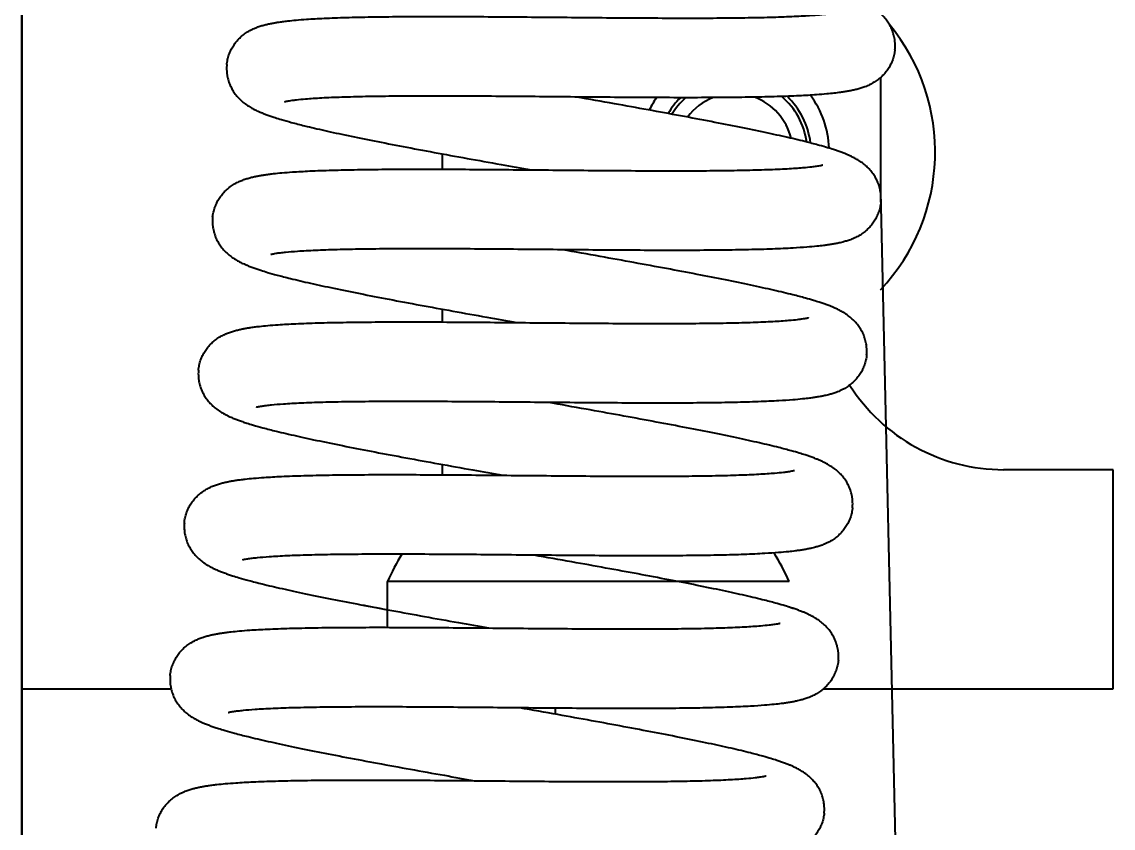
# Model space of a CAD drawing. Header units: millimetres. Extents: x 30271 to 35001, y 5679 to 9007.
# Drawn here: x 34851 to 35000.5, y 8151.9 to 8262.3 of the extents above; entities that cross this region are included whole.
import ezdxf

# ---------------------------------------------------------------- set-up
doc = ezdxf.new("R2010")
doc.units = ezdxf.units.MM
doc.linetypes.add('K5LT_BASIC', pattern=[0])

msp = doc.modelspace()

# ---------------------------------------------------------------- linework, layer by layer
at = {"color": 5, "linetype": 'K5LT_BASIC', "lineweight": 40, "ltscale": 0.5}
for p, q in [((34851.013, 8528.837), (34851.013, 7885.278)), ((34851.013, 7885.278), (34851.013, 8528.837)), ((34968.616, 8254.668), (34968.616, 8239.103)), ((34908.616, 8242.138), (34908.616, 8244.242)), ((34968.616, 8239.103), (34984.128, 7562.644)), ((34908.616, 8221.219), (34908.616, 8222.977)), ((34908.616, 8200.298), (34908.616, 8201.715)), ((35000.501, 8200.996), (34985.501, 8200.996)), ((35000.501, 8170.996), (35000.501, 8200.996)), ((34901.116, 8179.411), (34901.116, 8185.694)), ((34956.116, 8185.694), (34901.116, 8185.694)), ((34851.013, 8170.996), (34871.46, 8170.996)), ((34960.825, 8170.996), (35000.501, 8170.996)), ((34924.128, 8167.508), (34924.128, 8168.34))]:
    msp.add_line(p, q, dxfattribs=at)
for centre, radius, start, end in [((34948.616, 8244.488), 27.5, 316.65824, 39.49101), ((34948.616, 8244.488), 13, 145.00564, 153.76185), ((34948.616, 8244.488), 10.5, 134.83282, 149.84386), ((34948.616, 8244.488), 10, 131.87815, 148.81463), ((34948.616, 8244.488), 8, 111.29792, 143.30846), ((34948.616, 8244.488), 8, 13.6717, 69.94012), ((34948.616, 8244.488), 10, 7.90823, 49.53098), ((34948.616, 8244.488), 10.5, 6.7979, 46.6284), ((34948.616, 8244.488), 13, 2.32151, 36.78971), ((34985.501, 8225.996), 25, 212.45996, 269.99989), ((34928.616, 8173.704), 30, 148.41058, 156.44354), ((34928.616, 8173.704), 30, 23.55646, 31.99162)]:
    msp.add_arc(centre, radius, start, end, dxfattribs=at)
for points, knots in [([(34970.613, 8258.522), (34970.634, 8258.753), (34970.648, 8259.216), (34970.586, 8259.908), (34970.442, 8260.586), (34970.217, 8261.242), (34969.917, 8261.866), (34969.545, 8262.453), (34969.107, 8262.996), (34968.606, 8263.494), (34968.04, 8263.95), (34967.485, 8264.313), (34966.963, 8264.605), (34966.501, 8264.833), (34966.077, 8265.023), (34965.639, 8265.204), (34965.174, 8265.382), (34964.659, 8265.565), (34964.051, 8265.768), (34963.262, 8266.014), (34962.091, 8266.351), (34960.339, 8266.813), (34958.1, 8267.349), (34956.318, 8267.745), (34955.49, 8267.923)], [0, 0, 0, 0, 0.5832053, 1.1685774, 1.7612682, 2.3678967, 2.9971603, 3.6603741, 4.3776129, 5.1810726, 6.1176985, 7.26231, 8.2154401, 9.1419649, 10.0071688, 10.7451003, 11.7236851, 12.685039, 13.6108855, 14.9639053, 16.6722873, 19.0911203, 22.376197, 25, 25, 25, 25]), ([(34879.091, 8256.464), (34879.113, 8256.694), (34879.184, 8257.153), (34879.372, 8257.822), (34879.639, 8258.462), (34879.981, 8259.065), (34880.391, 8259.624), (34880.864, 8260.132), (34881.394, 8260.585), (34881.978, 8260.982), (34882.547, 8261.287), (34883.106, 8261.531), (34883.636, 8261.721), (34884.167, 8261.878), (34884.682, 8262.006), (34885.183, 8262.112), (34885.66, 8262.199), (34886.172, 8262.282), (34886.748, 8262.363), (34887.551, 8262.46), (34888.615, 8262.566), (34890.226, 8262.692), (34892.455, 8262.817), (34895.412, 8262.924), (34898.876, 8263), (34902.729, 8263.043), (34906.915, 8263.057), (34911.374, 8263.048), (34916.037, 8263.02), (34920.834, 8262.981), (34925.69, 8262.937), (34930.53, 8262.893), (34935.277, 8262.857), (34939.858, 8262.835), (34944.199, 8262.833), (34948.23, 8262.857), (34951.885, 8262.91), (34955.103, 8262.995), (34957.825, 8263.114), (34959.817, 8263.25), (34961.072, 8263.375), (34961.753, 8263.464), (34962.155, 8263.527), (34962.424, 8263.577), (34962.606, 8263.618), (34962.657, 8263.631), (34962.662, 8263.633)], [0, 0, 0, 0, 0.3123927, 0.6261803, 0.9437632, 1.2683347, 1.6047015, 1.9603052, 2.344795, 2.7747437, 3.2765352, 3.7144799, 4.2369204, 4.7593609, 5.2766206, 5.7804647, 6.2557903, 6.6731545, 7.2410291, 7.8428075, 8.7792866, 9.8507897, 11.459377, 13.2564057, 15.0893136, 16.9448536, 18.8148739, 20.6940125, 22.5785043, 24.4655098, 26.3527014, 28.2379801, 30.1192494, 31.9941961, 33.8600336, 35.7131444, 37.548526, 39.358845, 41.1326713, 42.8507408, 44.0565131, 44.858353, 45.3932334, 45.9280025, 46.4627716, 47, 47, 47, 47]), ([(34970.613, 8258.522), (34970.591, 8258.292), (34970.52, 8257.833), (34970.332, 8257.164), (34970.065, 8256.524), (34969.723, 8255.921), (34969.313, 8255.363), (34968.84, 8254.855), (34968.31, 8254.401), (34967.726, 8254.004), (34967.105, 8253.671), (34966.497, 8253.415), (34965.92, 8253.218), (34965.376, 8253.066), (34964.84, 8252.94), (34964.299, 8252.832), (34963.744, 8252.737), (34963.072, 8252.638), (34962.263, 8252.538), (34961.177, 8252.428), (34959.645, 8252.306), (34957.441, 8252.179), (34954.514, 8252.069), (34951.078, 8251.991), (34947.251, 8251.946), (34943.086, 8251.93), (34938.644, 8251.937), (34933.992, 8251.964), (34929.202, 8252.002), (34924.348, 8252.047), (34919.504, 8252.09), (34914.748, 8252.127), (34910.154, 8252.15), (34905.794, 8252.154), (34901.74, 8252.132), (34898.056, 8252.081), (34894.807, 8251.998), (34892.049, 8251.882), (34890.022, 8251.747), (34888.738, 8251.623), (34888.035, 8251.535), (34887.615, 8251.471), (34887.33, 8251.419), (34887.129, 8251.377), (34887.044, 8251.354), (34887.04, 8251.353), (34887.044, 8251.354)], [0, 0, 0, 0, 0.3113678, 0.6241512, 0.9406576, 1.2641479, 1.5994224, 1.9539231, 2.3371414, 2.7656216, 3.2655301, 3.8288062, 4.3664147, 4.9019073, 5.4362638, 5.9699919, 6.5033598, 7.0367276, 7.8360125, 8.6355117, 9.7014883, 11.3005033, 13.0884633, 14.9133917, 16.7615785, 18.624647, 20.4971096, 22.3751302, 24.2558305, 26.1368656, 28.0161356, 29.8915574, 31.760848, 33.6212723, 35.4692966, 37.3000534, 39.1064346, 40.877406, 42.5944682, 43.7989899, 44.5981809, 45.1312564, 45.664234, 46.1972115, 46.7299956, 47, 47, 47, 47]), ([(34879.091, 8256.464), (34879.07, 8256.234), (34879.056, 8255.77), (34879.118, 8255.078), (34879.263, 8254.399), (34879.487, 8253.744), (34879.787, 8253.12), (34880.159, 8252.533), (34880.597, 8251.99), (34881.098, 8251.492), (34881.665, 8251.037), (34882.222, 8250.672), (34882.745, 8250.38), (34883.175, 8250.167), (34883.61, 8249.971), (34884.063, 8249.783), (34884.584, 8249.585), (34885.126, 8249.393), (34885.788, 8249.175), (34886.691, 8248.898), (34888.006, 8248.528), (34889.914, 8248.038), (34892.467, 8247.439), (34895.655, 8246.749), (34899.254, 8246.017), (34903.213, 8245.248), (34907.475, 8244.449), (34911.974, 8243.627), (34916.435, 8242.826), (34919.397, 8242.299), (34920.777, 8242.054)], [0, 0, 0, 0, 0.3843192, 0.7701653, 1.1611683, 1.5607081, 1.9745031, 2.4112973, 2.8846356, 3.4138092, 4.0307065, 4.784822, 5.4210365, 6.0257813, 6.4701156, 7.1291957, 7.7877333, 8.446271, 9.1048086, 10.0927439, 11.4105037, 13.0591248, 15.2399701, 17.4765202, 19.7476681, 22.040887, 24.3481816, 26.6641087, 28.9847051, 31, 31, 31, 31]), ([(34968.674, 8237.612), (34968.695, 8237.842), (34968.709, 8238.306), (34968.647, 8238.998), (34968.503, 8239.676), (34968.278, 8240.331), (34967.978, 8240.956), (34967.606, 8241.543), (34967.168, 8242.086), (34966.667, 8242.583), (34966.101, 8243.039), (34965.546, 8243.403), (34965.024, 8243.694), (34964.562, 8243.923), (34964.138, 8244.112), (34963.7, 8244.293), (34963.235, 8244.471), (34962.72, 8244.655), (34962.112, 8244.858), (34961.323, 8245.104), (34960.152, 8245.441), (34958.4, 8245.903), (34955.958, 8246.487), (34952.869, 8247.167), (34949.359, 8247.89), (34945.476, 8248.651), (34941.278, 8249.444), (34936.827, 8250.261), (34932.046, 8251.122), (34928.728, 8251.713), (34926.988, 8252.023)], [0, 0, 0, 0, 0.3841964, 0.7698201, 1.1602652, 1.5598921, 1.9744301, 2.4113334, 2.8838266, 3.4131193, 4.0301375, 4.7841697, 5.4120603, 6.0224243, 6.592392, 7.0785168, 7.7231762, 8.3564843, 8.9664014, 9.8577261, 10.9831517, 12.5765989, 14.7406988, 16.9669168, 19.2314848, 21.5204961, 23.8251337, 26.1394804, 28.4593009, 31, 31, 31, 31]), ([(34877.152, 8235.554), (34877.174, 8235.784), (34877.245, 8236.243), (34877.433, 8236.912), (34877.7, 8237.552), (34878.042, 8238.155), (34878.452, 8238.713), (34878.925, 8239.221), (34879.455, 8239.675), (34880.039, 8240.072), (34880.608, 8240.377), (34881.167, 8240.621), (34881.697, 8240.811), (34882.228, 8240.968), (34882.743, 8241.096), (34883.244, 8241.202), (34883.721, 8241.289), (34884.233, 8241.372), (34884.809, 8241.453), (34885.612, 8241.55), (34886.676, 8241.656), (34888.287, 8241.781), (34890.516, 8241.906), (34893.473, 8242.014), (34896.937, 8242.09), (34900.79, 8242.132), (34904.976, 8242.147), (34909.435, 8242.137), (34914.098, 8242.11), (34918.895, 8242.071), (34923.751, 8242.026), (34928.591, 8241.983), (34933.338, 8241.947), (34937.919, 8241.925), (34942.26, 8241.923), (34946.291, 8241.946), (34949.946, 8241.999), (34953.164, 8242.085), (34955.886, 8242.204), (34957.878, 8242.34), (34959.133, 8242.465), (34959.814, 8242.553), (34960.216, 8242.617), (34960.485, 8242.667), (34960.667, 8242.707), (34960.718, 8242.721), (34960.723, 8242.723)], [0, 0, 0, 0, 0.3123927, 0.6261803, 0.9437632, 1.2683347, 1.6047015, 1.9603052, 2.344795, 2.7747437, 3.2765352, 3.7144799, 4.2369204, 4.7593609, 5.2766206, 5.7804647, 6.2557903, 6.6731545, 7.2410291, 7.8428075, 8.7792866, 9.8507897, 11.459377, 13.2564057, 15.0893136, 16.9448536, 18.8148739, 20.6940125, 22.5785043, 24.4655098, 26.3527014, 28.2379801, 30.1192494, 31.9941961, 33.8600336, 35.7131444, 37.548526, 39.358845, 41.1326713, 42.8507408, 44.0565131, 44.858353, 45.3932334, 45.9280025, 46.4627716, 47, 47, 47, 47]), ([(34968.674, 8237.612), (34968.652, 8237.382), (34968.581, 8236.923), (34968.393, 8236.254), (34968.126, 8235.614), (34967.784, 8235.011), (34967.374, 8234.453), (34966.901, 8233.945), (34966.371, 8233.491), (34965.787, 8233.094), (34965.146, 8232.75), (34964.532, 8232.494), (34963.964, 8232.304), (34963.502, 8232.174), (34963.038, 8232.061), (34962.559, 8231.959), (34962.009, 8231.86), (34961.441, 8231.772), (34960.751, 8231.679), (34959.812, 8231.572), (34958.451, 8231.451), (34956.486, 8231.319), (34953.866, 8231.2), (34950.606, 8231.108), (34946.934, 8231.05), (34942.901, 8231.023), (34938.565, 8231.021), (34933.992, 8231.041), (34929.25, 8231.075), (34924.413, 8231.118), (34919.556, 8231.163), (34914.754, 8231.203), (34910.084, 8231.232), (34905.619, 8231.245), (34901.431, 8231.234), (34897.587, 8231.196), (34894.151, 8231.126), (34891.183, 8231.023), (34888.848, 8230.894), (34887.328, 8230.768), (34886.388, 8230.663), (34885.852, 8230.589), (34885.486, 8230.527), (34885.253, 8230.481), (34885.137, 8230.452), (34885.109, 8230.445), (34885.105, 8230.443)], [0, 0, 0, 0, 0.3126774, 0.6265971, 0.9447123, 1.269773, 1.6064316, 1.961802, 2.3469042, 2.7774334, 3.2793335, 3.8928726, 4.4104889, 4.9025019, 5.2640069, 5.8002264, 6.3360045, 6.8717827, 7.4075608, 8.2113329, 9.2834461, 10.6247441, 12.3990532, 14.2186829, 16.0664611, 17.9321959, 19.8093825, 21.6935925, 23.5816013, 25.4708738, 27.3592295, 29.2445953, 31.124789, 32.9972864, 34.8589209, 36.7054391, 38.5307735, 40.32574, 42.0754358, 43.5256194, 44.3280859, 45.1303191, 45.6648641, 46.198954, 46.7314699, 47, 47, 47, 47]), ([(34877.152, 8235.554), (34877.131, 8235.324), (34877.117, 8234.86), (34877.179, 8234.167), (34877.324, 8233.489), (34877.548, 8232.834), (34877.848, 8232.209), (34878.22, 8231.623), (34878.658, 8231.08), (34879.159, 8230.582), (34879.726, 8230.126), (34880.283, 8229.761), (34880.806, 8229.47), (34881.236, 8229.257), (34881.671, 8229.061), (34882.124, 8228.873), (34882.645, 8228.674), (34883.187, 8228.483), (34883.849, 8228.265), (34884.752, 8227.988), (34886.067, 8227.618), (34887.975, 8227.127), (34890.528, 8226.529), (34893.716, 8225.839), (34897.315, 8225.106), (34901.274, 8224.338), (34905.536, 8223.539), (34910.035, 8222.717), (34914.496, 8221.916), (34917.458, 8221.389), (34918.838, 8221.143)], [0, 0, 0, 0, 0.3843192, 0.7701653, 1.1611683, 1.5607081, 1.9745031, 2.4112973, 2.8846356, 3.4138092, 4.0307065, 4.784822, 5.4210365, 6.0257813, 6.4701156, 7.1291957, 7.7877333, 8.446271, 9.1048086, 10.0927439, 11.4105037, 13.0591248, 15.2399701, 17.4765202, 19.7476681, 22.040887, 24.3481816, 26.6641087, 28.9847051, 31, 31, 31, 31]), ([(34966.735, 8216.702), (34966.756, 8216.932), (34966.77, 8217.396), (34966.708, 8218.087), (34966.564, 8218.765), (34966.339, 8219.421), (34966.039, 8220.046), (34965.667, 8220.632), (34965.229, 8221.175), (34964.728, 8221.673), (34964.162, 8222.129), (34963.607, 8222.492), (34963.085, 8222.784), (34962.623, 8223.012), (34962.199, 8223.202), (34961.761, 8223.383), (34961.296, 8223.561), (34960.781, 8223.744), (34960.173, 8223.947), (34959.384, 8224.193), (34958.213, 8224.531), (34956.461, 8224.992), (34954.019, 8225.577), (34950.93, 8226.257), (34947.42, 8226.98), (34943.537, 8227.741), (34939.339, 8228.534), (34934.888, 8229.351), (34930.107, 8230.212), (34926.789, 8230.803), (34925.049, 8231.112)], [0, 0, 0, 0, 0.3841964, 0.7698201, 1.1602652, 1.5598921, 1.9744301, 2.4113334, 2.8838266, 3.4131193, 4.0301375, 4.7841697, 5.4120603, 6.0224243, 6.592392, 7.0785168, 7.7231762, 8.3564843, 8.9664014, 9.8577261, 10.9831517, 12.5765989, 14.7406988, 16.9669168, 19.2314848, 21.5204961, 23.8251337, 26.1394804, 28.4593009, 31, 31, 31, 31]), ([(34875.213, 8214.643), (34875.235, 8214.874), (34875.306, 8215.333), (34875.494, 8216.002), (34875.761, 8216.642), (34876.103, 8217.244), (34876.513, 8217.803), (34876.986, 8218.311), (34877.516, 8218.765), (34878.1, 8219.162), (34878.669, 8219.467), (34879.228, 8219.711), (34879.758, 8219.9), (34880.289, 8220.057), (34880.804, 8220.185), (34881.305, 8220.291), (34881.782, 8220.379), (34882.294, 8220.461), (34882.87, 8220.543), (34883.673, 8220.64), (34884.737, 8220.746), (34886.348, 8220.871), (34888.577, 8220.996), (34891.534, 8221.104), (34894.998, 8221.179), (34898.851, 8221.222), (34903.037, 8221.236), (34907.496, 8221.227), (34912.159, 8221.2), (34916.956, 8221.161), (34921.812, 8221.116), (34926.652, 8221.073), (34931.399, 8221.037), (34935.98, 8221.015), (34940.321, 8221.013), (34944.352, 8221.036), (34948.007, 8221.089), (34951.225, 8221.175), (34953.947, 8221.293), (34955.939, 8221.429), (34957.194, 8221.554), (34957.875, 8221.643), (34958.277, 8221.706), (34958.546, 8221.756), (34958.728, 8221.797), (34958.779, 8221.811), (34958.784, 8221.813)], [0, 0, 0, 0, 0.3123927, 0.6261803, 0.9437632, 1.2683347, 1.6047015, 1.9603052, 2.344795, 2.7747437, 3.2765352, 3.7144799, 4.2369204, 4.7593609, 5.2766206, 5.7804647, 6.2557903, 6.6731545, 7.2410291, 7.8428075, 8.7792866, 9.8507897, 11.459377, 13.2564057, 15.0893136, 16.9448536, 18.8148739, 20.6940125, 22.5785043, 24.4655098, 26.3527014, 28.2379801, 30.1192494, 31.9941961, 33.8600336, 35.7131444, 37.548526, 39.358845, 41.1326713, 42.8507408, 44.0565131, 44.858353, 45.3932334, 45.9280025, 46.4627716, 47, 47, 47, 47]), ([(34966.735, 8216.702), (34966.713, 8216.472), (34966.642, 8216.013), (34966.454, 8215.344), (34966.187, 8214.704), (34965.845, 8214.101), (34965.435, 8213.542), (34964.962, 8213.034), (34964.432, 8212.581), (34963.848, 8212.184), (34963.207, 8211.84), (34962.593, 8211.584), (34962.025, 8211.393), (34961.563, 8211.264), (34961.099, 8211.15), (34960.62, 8211.049), (34960.07, 8210.95), (34959.502, 8210.861), (34958.812, 8210.768), (34957.873, 8210.662), (34956.512, 8210.54), (34954.547, 8210.409), (34951.927, 8210.29), (34948.667, 8210.198), (34944.995, 8210.14), (34940.962, 8210.112), (34936.626, 8210.111), (34932.053, 8210.13), (34927.311, 8210.165), (34922.474, 8210.207), (34917.617, 8210.252), (34912.815, 8210.293), (34908.145, 8210.322), (34903.68, 8210.334), (34899.492, 8210.324), (34895.648, 8210.286), (34892.212, 8210.216), (34889.244, 8210.113), (34886.909, 8209.984), (34885.389, 8209.858), (34884.449, 8209.753), (34883.913, 8209.679), (34883.547, 8209.617), (34883.314, 8209.57), (34883.198, 8209.542), (34883.17, 8209.534), (34883.166, 8209.533)], [0, 0, 0, 0, 0.3126774, 0.6265971, 0.9447123, 1.269773, 1.6064316, 1.961802, 2.3469042, 2.7774334, 3.2793335, 3.8928726, 4.4104889, 4.9025019, 5.2640069, 5.8002264, 6.3360045, 6.8717827, 7.4075608, 8.2113329, 9.2834461, 10.6247441, 12.3990532, 14.2186829, 16.0664611, 17.9321959, 19.8093825, 21.6935925, 23.5816013, 25.4708738, 27.3592295, 29.2445953, 31.124789, 32.9972864, 34.8589209, 36.7054391, 38.5307735, 40.32574, 42.0754358, 43.5256194, 44.3280859, 45.1303191, 45.6648641, 46.198954, 46.7314699, 47, 47, 47, 47]), ([(34875.213, 8214.643), (34875.192, 8214.413), (34875.178, 8213.949), (34875.24, 8213.257), (34875.385, 8212.579), (34875.609, 8211.923), (34875.909, 8211.299), (34876.281, 8210.713), (34876.719, 8210.17), (34877.22, 8209.672), (34877.787, 8209.216), (34878.344, 8208.851), (34878.867, 8208.559), (34879.297, 8208.347), (34879.732, 8208.15), (34880.185, 8207.963), (34880.706, 8207.764), (34881.248, 8207.573), (34881.91, 8207.354), (34882.813, 8207.077), (34884.128, 8206.707), (34886.036, 8206.217), (34888.589, 8205.618), (34891.777, 8204.928), (34895.376, 8204.196), (34899.335, 8203.427), (34903.597, 8202.629), (34908.096, 8201.807), (34912.557, 8201.006), (34915.519, 8200.478), (34916.899, 8200.233)], [0, 0, 0, 0, 0.3843192, 0.7701653, 1.1611683, 1.5607081, 1.9745031, 2.4112973, 2.8846356, 3.4138092, 4.0307065, 4.784822, 5.4210365, 6.0257813, 6.4701156, 7.1291957, 7.7877333, 8.446271, 9.1048086, 10.0927439, 11.4105037, 13.0591248, 15.2399701, 17.4765202, 19.7476681, 22.040887, 24.3481816, 26.6641087, 28.9847051, 31, 31, 31, 31]), ([(34964.796, 8195.792), (34964.817, 8196.022), (34964.831, 8196.485), (34964.769, 8197.177), (34964.625, 8197.855), (34964.4, 8198.511), (34964.1, 8199.136), (34963.728, 8199.722), (34963.29, 8200.265), (34962.789, 8200.763), (34962.223, 8201.219), (34961.668, 8201.582), (34961.146, 8201.874), (34960.684, 8202.102), (34960.26, 8202.292), (34959.822, 8202.473), (34959.357, 8202.651), (34958.842, 8202.834), (34958.234, 8203.037), (34957.445, 8203.283), (34956.274, 8203.62), (34954.522, 8204.082), (34952.08, 8204.667), (34948.991, 8205.347), (34945.481, 8206.07), (34941.598, 8206.831), (34937.4, 8207.623), (34932.949, 8208.44), (34928.168, 8209.302), (34924.85, 8209.893), (34923.11, 8210.202)], [0, 0, 0, 0, 0.3841964, 0.7698201, 1.1602652, 1.5598921, 1.9744301, 2.4113334, 2.8838266, 3.4131193, 4.0301375, 4.7841697, 5.4120603, 6.0224243, 6.592392, 7.0785168, 7.7231762, 8.3564843, 8.9664014, 9.8577261, 10.9831517, 12.5765989, 14.7406988, 16.9669168, 19.2314848, 21.5204961, 23.8251337, 26.1394804, 28.4593009, 31, 31, 31, 31]), ([(34873.275, 8193.733), (34873.296, 8193.963), (34873.367, 8194.422), (34873.555, 8195.091), (34873.822, 8195.731), (34874.164, 8196.334), (34874.574, 8196.893), (34875.047, 8197.401), (34875.577, 8197.854), (34876.161, 8198.251), (34876.73, 8198.556), (34877.289, 8198.801), (34877.819, 8198.99), (34878.35, 8199.147), (34878.865, 8199.275), (34879.366, 8199.381), (34879.843, 8199.468), (34880.355, 8199.551), (34880.931, 8199.632), (34881.734, 8199.73), (34882.798, 8199.835), (34884.409, 8199.961), (34886.638, 8200.086), (34889.595, 8200.194), (34893.059, 8200.269), (34896.912, 8200.312), (34901.098, 8200.326), (34905.557, 8200.317), (34910.22, 8200.29), (34915.017, 8200.25), (34919.873, 8200.206), (34924.713, 8200.162), (34929.46, 8200.126), (34934.041, 8200.104), (34938.382, 8200.103), (34942.413, 8200.126), (34946.068, 8200.179), (34949.286, 8200.264), (34952.008, 8200.383), (34954, 8200.519), (34955.255, 8200.644), (34955.936, 8200.733), (34956.338, 8200.796), (34956.607, 8200.846), (34956.789, 8200.887), (34956.84, 8200.9), (34956.845, 8200.902)], [0, 0, 0, 0, 0.3123927, 0.6261803, 0.9437632, 1.2683347, 1.6047015, 1.9603052, 2.344795, 2.7747437, 3.2765352, 3.7144799, 4.2369204, 4.7593609, 5.2766206, 5.7804647, 6.2557903, 6.6731545, 7.2410291, 7.8428075, 8.7792866, 9.8507897, 11.459377, 13.2564057, 15.0893136, 16.9448536, 18.8148739, 20.6940125, 22.5785043, 24.4655098, 26.3527014, 28.2379801, 30.1192494, 31.9941961, 33.8600336, 35.7131444, 37.548526, 39.358845, 41.1326713, 42.8507408, 44.0565131, 44.858353, 45.3932334, 45.9280025, 46.4627716, 47, 47, 47, 47]), ([(34873.275, 8193.733), (34873.296, 8193.963), (34873.367, 8194.422), (34873.555, 8195.091), (34873.822, 8195.731), (34874.164, 8196.334), (34874.574, 8196.893), (34875.047, 8197.401), (34875.577, 8197.854), (34876.161, 8198.251), (34876.73, 8198.556), (34877.289, 8198.801), (34877.819, 8198.99), (34878.35, 8199.147), (34878.865, 8199.275), (34879.366, 8199.381), (34879.843, 8199.468), (34880.355, 8199.551), (34880.931, 8199.632), (34881.734, 8199.73), (34882.798, 8199.835), (34884.409, 8199.961), (34886.638, 8200.086), (34889.595, 8200.194), (34893.059, 8200.269), (34896.912, 8200.312), (34901.098, 8200.326), (34905.557, 8200.317), (34910.22, 8200.29), (34915.017, 8200.25), (34919.873, 8200.206), (34924.713, 8200.162), (34929.46, 8200.126), (34934.041, 8200.104), (34938.382, 8200.103), (34942.413, 8200.126), (34946.068, 8200.179), (34949.286, 8200.264), (34952.008, 8200.383), (34954, 8200.519), (34955.255, 8200.644), (34955.936, 8200.733), (34956.338, 8200.796), (34956.607, 8200.846), (34956.789, 8200.887), (34956.84, 8200.9), (34956.845, 8200.902)], [0, 0, 0, 0, 0.3123927, 0.6261803, 0.9437632, 1.2683347, 1.6047015, 1.9603052, 2.344795, 2.7747437, 3.2765352, 3.7144799, 4.2369204, 4.7593609, 5.2766206, 5.7804647, 6.2557903, 6.6731545, 7.2410291, 7.8428075, 8.7792866, 9.8507897, 11.459377, 13.2564057, 15.0893136, 16.9448536, 18.8148739, 20.6940125, 22.5785043, 24.4655098, 26.3527014, 28.2379801, 30.1192494, 31.9941961, 33.8600336, 35.7131444, 37.548526, 39.358845, 41.1326713, 42.8507408, 44.0565131, 44.858353, 45.3932334, 45.9280025, 46.4627716, 47, 47, 47, 47]), ([(34964.796, 8195.792), (34964.774, 8195.561), (34964.703, 8195.103), (34964.515, 8194.434), (34964.248, 8193.793), (34963.906, 8193.19), (34963.496, 8192.632), (34963.023, 8192.124), (34962.493, 8191.671), (34961.909, 8191.273), (34961.268, 8190.93), (34960.654, 8190.674), (34960.086, 8190.483), (34959.624, 8190.353), (34959.16, 8190.24), (34958.681, 8190.139), (34958.131, 8190.039), (34957.563, 8189.951), (34956.873, 8189.858), (34955.934, 8189.752), (34954.573, 8189.63), (34952.608, 8189.499), (34949.988, 8189.38), (34946.728, 8189.288), (34943.056, 8189.23), (34939.023, 8189.202), (34934.687, 8189.201), (34930.114, 8189.22), (34925.372, 8189.254), (34920.535, 8189.297), (34915.678, 8189.342), (34910.876, 8189.382), (34906.206, 8189.412), (34901.741, 8189.424), (34897.553, 8189.414), (34893.709, 8189.375), (34890.273, 8189.306), (34887.305, 8189.203), (34884.97, 8189.074), (34883.45, 8188.947), (34882.51, 8188.843), (34881.974, 8188.768), (34881.608, 8188.707), (34881.375, 8188.66), (34881.259, 8188.632), (34881.231, 8188.624), (34881.227, 8188.623)], [0, 0, 0, 0, 0.3126774, 0.6265971, 0.9447123, 1.269773, 1.6064316, 1.961802, 2.3469042, 2.7774334, 3.2793335, 3.8928726, 4.4104889, 4.9025019, 5.2640069, 5.8002264, 6.3360045, 6.8717827, 7.4075608, 8.2113329, 9.2834461, 10.6247441, 12.3990532, 14.2186829, 16.0664611, 17.9321959, 19.8093825, 21.6935925, 23.5816013, 25.4708738, 27.3592295, 29.2445953, 31.124789, 32.9972864, 34.8589209, 36.7054391, 38.5307735, 40.32574, 42.0754358, 43.5256194, 44.3280859, 45.1303191, 45.6648641, 46.198954, 46.7314699, 47, 47, 47, 47]), ([(34873.275, 8193.733), (34873.253, 8193.503), (34873.239, 8193.039), (34873.301, 8192.347), (34873.446, 8191.668), (34873.67, 8191.013), (34873.97, 8190.389), (34874.342, 8189.802), (34874.78, 8189.259), (34875.281, 8188.761), (34875.848, 8188.306), (34876.405, 8187.941), (34876.928, 8187.649), (34877.358, 8187.437), (34877.793, 8187.24), (34878.246, 8187.052), (34878.767, 8186.854), (34879.309, 8186.662), (34879.971, 8186.444), (34880.874, 8186.167), (34882.189, 8185.797), (34884.097, 8185.307), (34886.65, 8184.708), (34889.838, 8184.018), (34893.437, 8183.286), (34897.222, 8182.551), (34899.858, 8182.056), (34901.116, 8181.822)], [0, 0, 0, 0, 0.4475298, 0.8968377, 1.3521506, 1.8174044, 2.2992581, 2.8078937, 3.3590839, 3.975293, 4.693654, 5.571802, 6.3126574, 7.0168672, 7.5342831, 8.3017649, 9.068615, 9.8354652, 10.6023153, 11.7527405, 13.2872378, 15.2070147, 17.746553, 20.350958, 22.9956513, 25.6660456, 28, 28, 28, 28]), ([(34873.275, 8193.733), (34873.253, 8193.503), (34873.239, 8193.039), (34873.301, 8192.347), (34873.446, 8191.668), (34873.67, 8191.013), (34873.97, 8190.389), (34874.342, 8189.802), (34874.78, 8189.259), (34875.281, 8188.761), (34875.848, 8188.306), (34876.405, 8187.941), (34876.928, 8187.649), (34877.358, 8187.437), (34877.793, 8187.24), (34878.246, 8187.052), (34878.767, 8186.854), (34879.309, 8186.662), (34879.971, 8186.444), (34880.874, 8186.167), (34882.189, 8185.797), (34884.097, 8185.307), (34886.65, 8184.708), (34889.838, 8184.018), (34893.437, 8183.286), (34897.396, 8182.517), (34901.658, 8181.719), (34906.157, 8180.897), (34910.618, 8180.095), (34913.58, 8179.568), (34914.96, 8179.323)], [0, 0, 0, 0, 0.3843192, 0.7701653, 1.1611683, 1.5607081, 1.9745031, 2.4112973, 2.8846356, 3.4138092, 4.0307065, 4.784822, 5.4210365, 6.0257813, 6.4701156, 7.1291957, 7.7877333, 8.446271, 9.1048086, 10.0927439, 11.4105037, 13.0591248, 15.2399701, 17.4765202, 19.7476681, 22.040887, 24.3481816, 26.6641087, 28.9847051, 31, 31, 31, 31]), ([(34962.857, 8174.881), (34962.878, 8175.111), (34962.892, 8175.575), (34962.83, 8176.267), (34962.686, 8176.945), (34962.461, 8177.601), (34962.161, 8178.225), (34961.789, 8178.812), (34961.351, 8179.355), (34960.85, 8179.853), (34960.284, 8180.308), (34959.729, 8180.672), (34959.207, 8180.964), (34958.745, 8181.192), (34958.321, 8181.381), (34957.883, 8181.562), (34957.418, 8181.74), (34956.903, 8181.924), (34956.295, 8182.127), (34955.506, 8182.373), (34954.335, 8182.71), (34952.583, 8183.172), (34950.141, 8183.757), (34947.052, 8184.436), (34943.542, 8185.16), (34939.659, 8185.921), (34935.461, 8186.713), (34931.01, 8187.53), (34926.229, 8188.392), (34922.911, 8188.982), (34921.171, 8189.292)], [0, 0, 0, 0, 0.3841964, 0.7698201, 1.1602652, 1.5598921, 1.9744301, 2.4113334, 2.8838266, 3.4131193, 4.0301375, 4.7841697, 5.4120603, 6.0224243, 6.592392, 7.0785168, 7.7231762, 8.3564843, 8.9664014, 9.8577261, 10.9831517, 12.5765989, 14.7406988, 16.9669168, 19.2314848, 21.5204961, 23.8251337, 26.1394804, 28.4593009, 31, 31, 31, 31]), ([(34962.857, 8174.881), (34962.878, 8175.111), (34962.892, 8175.575), (34962.83, 8176.267), (34962.686, 8176.945), (34962.461, 8177.601), (34962.161, 8178.225), (34961.789, 8178.812), (34961.351, 8179.355), (34960.85, 8179.853), (34960.284, 8180.308), (34959.729, 8180.672), (34959.207, 8180.964), (34958.745, 8181.192), (34958.321, 8181.381), (34957.883, 8181.562), (34957.418, 8181.74), (34956.903, 8181.924), (34956.467, 8182.069), (34956.202, 8182.154), (34956.116, 8182.181)], [0, 0, 0, 0, 0.8717031, 1.7466448, 2.6325257, 3.539239, 4.4797843, 5.4710741, 6.5431139, 7.744026, 9.1439784, 10.854802, 12.2794229, 13.6642776, 14.9574773, 16.0604459, 17.5231134, 18.9600261, 20.343867, 21, 21, 21, 21]), ([(34871.336, 8172.823), (34871.357, 8173.053), (34871.428, 8173.512), (34871.616, 8174.181), (34871.883, 8174.821), (34872.225, 8175.424), (34872.635, 8175.982), (34873.108, 8176.491), (34873.638, 8176.944), (34874.222, 8177.341), (34874.791, 8177.646), (34875.35, 8177.89), (34875.88, 8178.08), (34876.411, 8178.237), (34876.926, 8178.365), (34877.427, 8178.471), (34877.904, 8178.558), (34878.416, 8178.641), (34878.992, 8178.722), (34879.795, 8178.819), (34880.859, 8178.925), (34882.47, 8179.051), (34884.699, 8179.175), (34887.656, 8179.283), (34891.12, 8179.359), (34894.973, 8179.402), (34899.159, 8179.416), (34903.618, 8179.407), (34908.281, 8179.379), (34913.078, 8179.34), (34917.934, 8179.296), (34922.774, 8179.252), (34927.521, 8179.216), (34932.102, 8179.194), (34936.443, 8179.192), (34940.474, 8179.216), (34944.129, 8179.268), (34947.347, 8179.354), (34950.069, 8179.473), (34952.061, 8179.609), (34953.316, 8179.734), (34953.997, 8179.823), (34954.399, 8179.886), (34954.668, 8179.936), (34954.85, 8179.977), (34954.901, 8179.99), (34954.906, 8179.992)], [0, 0, 0, 0, 0.3123927, 0.6261803, 0.9437632, 1.2683347, 1.6047015, 1.9603052, 2.344795, 2.7747437, 3.2765352, 3.7144799, 4.2369204, 4.7593609, 5.2766206, 5.7804647, 6.2557903, 6.6731545, 7.2410291, 7.8428075, 8.7792866, 9.8507897, 11.459377, 13.2564057, 15.0893136, 16.9448536, 18.8148739, 20.6940125, 22.5785043, 24.4655098, 26.3527014, 28.2379801, 30.1192494, 31.9941961, 33.8600336, 35.7131444, 37.548526, 39.358845, 41.1326713, 42.8507408, 44.0565131, 44.858353, 45.3932334, 45.9280025, 46.4627716, 47, 47, 47, 47]), ([(34871.336, 8172.823), (34871.357, 8173.053), (34871.428, 8173.512), (34871.616, 8174.181), (34871.883, 8174.821), (34872.225, 8175.424), (34872.635, 8175.982), (34873.108, 8176.491), (34873.638, 8176.944), (34874.222, 8177.341), (34874.791, 8177.646), (34875.35, 8177.89), (34875.88, 8178.08), (34876.411, 8178.237), (34876.926, 8178.365), (34877.427, 8178.471), (34877.904, 8178.558), (34878.416, 8178.641), (34878.992, 8178.722), (34879.795, 8178.819), (34880.859, 8178.925), (34882.47, 8179.051), (34884.699, 8179.175), (34887.656, 8179.283), (34891.12, 8179.359), (34894.973, 8179.402), (34899.159, 8179.416), (34903.618, 8179.407), (34908.281, 8179.379), (34913.078, 8179.34), (34917.934, 8179.296), (34922.774, 8179.252), (34927.521, 8179.216), (34932.102, 8179.194), (34936.443, 8179.192), (34940.474, 8179.216), (34944.129, 8179.268), (34947.347, 8179.354), (34950.069, 8179.473), (34952.061, 8179.609), (34953.316, 8179.734), (34953.997, 8179.823), (34954.399, 8179.886), (34954.668, 8179.936), (34954.85, 8179.977), (34954.901, 8179.99), (34954.906, 8179.992)], [0, 0, 0, 0, 0.3123927, 0.6261803, 0.9437632, 1.2683347, 1.6047015, 1.9603052, 2.344795, 2.7747437, 3.2765352, 3.7144799, 4.2369204, 4.7593609, 5.2766206, 5.7804647, 6.2557903, 6.6731545, 7.2410291, 7.8428075, 8.7792866, 9.8507897, 11.459377, 13.2564057, 15.0893136, 16.9448536, 18.8148739, 20.6940125, 22.5785043, 24.4655098, 26.3527014, 28.2379801, 30.1192494, 31.9941961, 33.8600336, 35.7131444, 37.548526, 39.358845, 41.1326713, 42.8507408, 44.0565131, 44.858353, 45.3932334, 45.9280025, 46.4627716, 47, 47, 47, 47]), ([(34962.857, 8174.881), (34962.835, 8174.651), (34962.764, 8174.192), (34962.576, 8173.523), (34962.309, 8172.883), (34961.967, 8172.28), (34961.557, 8171.722), (34961.084, 8171.214), (34960.554, 8170.76), (34959.97, 8170.363), (34959.329, 8170.019), (34958.715, 8169.763), (34958.147, 8169.573), (34957.685, 8169.443), (34957.221, 8169.33), (34956.742, 8169.228), (34956.192, 8169.129), (34955.624, 8169.041), (34954.934, 8168.948), (34953.995, 8168.842), (34952.634, 8168.72), (34950.669, 8168.589), (34948.049, 8168.47), (34944.789, 8168.378), (34941.117, 8168.319), (34937.084, 8168.292), (34932.748, 8168.29), (34928.175, 8168.31), (34923.433, 8168.344), (34918.596, 8168.387), (34913.739, 8168.432), (34908.937, 8168.472), (34904.267, 8168.502), (34899.802, 8168.514), (34895.614, 8168.503), (34891.77, 8168.465), (34888.334, 8168.395), (34885.366, 8168.292), (34883.031, 8168.163), (34881.511, 8168.037), (34880.571, 8167.933), (34880.035, 8167.858), (34879.669, 8167.796), (34879.436, 8167.75), (34879.32, 8167.721), (34879.292, 8167.714), (34879.288, 8167.713)], [0, 0, 0, 0, 0.3126774, 0.6265971, 0.9447123, 1.269773, 1.6064316, 1.961802, 2.3469042, 2.7774334, 3.2793335, 3.8928726, 4.4104889, 4.9025019, 5.2640069, 5.8002264, 6.3360045, 6.8717827, 7.4075608, 8.2113329, 9.2834461, 10.6247441, 12.3990532, 14.2186829, 16.0664611, 17.9321959, 19.8093825, 21.6935925, 23.5816013, 25.4708738, 27.3592295, 29.2445953, 31.124789, 32.9972864, 34.8589209, 36.7054391, 38.5307735, 40.32574, 42.0754358, 43.5256194, 44.3280859, 45.1303191, 45.6648641, 46.198954, 46.7314699, 47, 47, 47, 47]), ([(34962.857, 8174.881), (34962.835, 8174.651), (34962.764, 8174.192), (34962.576, 8173.523), (34962.309, 8172.883), (34961.967, 8172.28), (34961.557, 8171.722), (34961.084, 8171.214), (34960.554, 8170.76), (34959.97, 8170.363), (34959.329, 8170.019), (34958.715, 8169.763), (34958.147, 8169.573), (34957.685, 8169.443), (34957.221, 8169.33), (34956.742, 8169.228), (34956.192, 8169.129), (34955.624, 8169.041), (34954.934, 8168.948), (34953.995, 8168.842), (34952.634, 8168.72), (34950.669, 8168.589), (34948.049, 8168.47), (34944.789, 8168.378), (34941.117, 8168.319), (34937.084, 8168.292), (34932.748, 8168.29), (34928.175, 8168.31), (34923.433, 8168.344), (34918.596, 8168.387), (34913.739, 8168.432), (34908.937, 8168.472), (34904.267, 8168.502), (34899.802, 8168.514), (34895.614, 8168.503), (34891.77, 8168.465), (34888.334, 8168.395), (34885.366, 8168.292), (34883.031, 8168.163), (34881.511, 8168.037), (34880.571, 8167.933), (34880.035, 8167.858), (34879.669, 8167.796), (34879.436, 8167.75), (34879.32, 8167.721), (34879.292, 8167.714), (34879.288, 8167.713)], [0, 0, 0, 0, 0.3126774, 0.6265971, 0.9447123, 1.269773, 1.6064316, 1.961802, 2.3469042, 2.7774334, 3.2793335, 3.8928726, 4.4104889, 4.9025019, 5.2640069, 5.8002264, 6.3360045, 6.8717827, 7.4075608, 8.2113329, 9.2834461, 10.6247441, 12.3990532, 14.2186829, 16.0664611, 17.9321959, 19.8093825, 21.6935925, 23.5816013, 25.4708738, 27.3592295, 29.2445953, 31.124789, 32.9972864, 34.8589209, 36.7054391, 38.5307735, 40.32574, 42.0754358, 43.5256194, 44.3280859, 45.1303191, 45.6648641, 46.198954, 46.7314699, 47, 47, 47, 47]), ([(34871.336, 8172.823), (34871.314, 8172.593), (34871.3, 8172.129), (34871.362, 8171.436), (34871.507, 8170.758), (34871.731, 8170.103), (34872.031, 8169.478), (34872.403, 8168.892), (34872.841, 8168.349), (34873.342, 8167.851), (34873.909, 8167.395), (34874.466, 8167.031), (34874.989, 8166.739), (34875.419, 8166.526), (34875.854, 8166.33), (34876.307, 8166.142), (34876.828, 8165.943), (34877.37, 8165.752), (34878.032, 8165.534), (34878.935, 8165.257), (34880.25, 8164.887), (34882.158, 8164.396), (34884.711, 8163.798), (34887.899, 8163.108), (34891.498, 8162.375), (34895.457, 8161.607), (34899.719, 8160.808), (34904.218, 8159.986), (34908.679, 8159.185), (34911.641, 8158.658), (34913.021, 8158.412)], [0, 0, 0, 0, 0.3843192, 0.7701653, 1.1611683, 1.5607081, 1.9745031, 2.4112973, 2.8846356, 3.4138092, 4.0307065, 4.784822, 5.4210365, 6.0257813, 6.4701156, 7.1291957, 7.7877333, 8.446271, 9.1048086, 10.0927439, 11.4105037, 13.0591248, 15.2399701, 17.4765202, 19.7476681, 22.040887, 24.3481816, 26.6641087, 28.9847051, 31, 31, 31, 31]), ([(34871.336, 8172.823), (34871.314, 8172.593), (34871.3, 8172.129), (34871.362, 8171.436), (34871.507, 8170.758), (34871.731, 8170.103), (34872.031, 8169.478), (34872.403, 8168.892), (34872.841, 8168.349), (34873.342, 8167.851), (34873.909, 8167.395), (34874.466, 8167.031), (34874.989, 8166.739), (34875.419, 8166.526), (34875.854, 8166.33), (34876.307, 8166.142), (34876.828, 8165.943), (34877.37, 8165.752), (34878.032, 8165.534), (34878.935, 8165.257), (34880.25, 8164.887), (34882.158, 8164.396), (34884.711, 8163.798), (34887.899, 8163.108), (34891.498, 8162.375), (34895.457, 8161.607), (34899.719, 8160.808), (34904.218, 8159.986), (34908.679, 8159.185), (34911.641, 8158.658), (34913.021, 8158.412)], [0, 0, 0, 0, 0.3843192, 0.7701653, 1.1611683, 1.5607081, 1.9745031, 2.4112973, 2.8846356, 3.4138092, 4.0307065, 4.784822, 5.4210365, 6.0257813, 6.4701156, 7.1291957, 7.7877333, 8.446271, 9.1048086, 10.0927439, 11.4105037, 13.0591248, 15.2399701, 17.4765202, 19.7476681, 22.040887, 24.3481816, 26.6641087, 28.9847051, 31, 31, 31, 31]), ([(34960.918, 8153.971), (34960.939, 8154.201), (34960.953, 8154.665), (34960.891, 8155.357), (34960.747, 8156.035), (34960.522, 8156.69), (34960.222, 8157.315), (34959.85, 8157.901), (34959.413, 8158.444), (34958.911, 8158.942), (34958.345, 8159.398), (34957.79, 8159.761), (34957.268, 8160.053), (34956.806, 8160.282), (34956.382, 8160.471), (34955.944, 8160.652), (34955.48, 8160.83), (34954.964, 8161.014), (34954.356, 8161.216), (34953.567, 8161.462), (34952.396, 8161.8), (34950.644, 8162.262), (34948.202, 8162.846), (34945.113, 8163.526), (34941.603, 8164.249), (34937.72, 8165.01), (34933.522, 8165.803), (34929.071, 8166.62), (34924.29, 8167.481), (34920.972, 8168.072), (34919.232, 8168.381)], [0, 0, 0, 0, 0.3841964, 0.7698201, 1.1602652, 1.5598921, 1.9744301, 2.4113334, 2.8838266, 3.4131193, 4.0301375, 4.7841697, 5.4120603, 6.0224243, 6.592392, 7.0785168, 7.7231762, 8.3564843, 8.9664014, 9.8577261, 10.9831517, 12.5765989, 14.7406988, 16.9669168, 19.2314848, 21.5204961, 23.8251337, 26.1394804, 28.4593009, 31, 31, 31, 31]), ([(34960.918, 8153.971), (34960.939, 8154.201), (34960.953, 8154.665), (34960.891, 8155.357), (34960.747, 8156.035), (34960.522, 8156.69), (34960.222, 8157.315), (34959.85, 8157.901), (34959.413, 8158.444), (34958.911, 8158.942), (34958.345, 8159.398), (34957.79, 8159.761), (34957.268, 8160.053), (34956.806, 8160.282), (34956.382, 8160.471), (34955.944, 8160.652), (34955.48, 8160.83), (34954.964, 8161.014), (34954.356, 8161.216), (34953.567, 8161.462), (34952.396, 8161.8), (34950.644, 8162.262), (34948.202, 8162.846), (34945.113, 8163.526), (34941.603, 8164.249), (34937.72, 8165.01), (34933.522, 8165.803), (34929.071, 8166.62), (34924.29, 8167.481), (34920.972, 8168.072), (34919.232, 8168.381)], [0, 0, 0, 0, 0.3841964, 0.7698201, 1.1602652, 1.5598921, 1.9744301, 2.4113334, 2.8838266, 3.4131193, 4.0301375, 4.7841697, 5.4120603, 6.0224243, 6.592392, 7.0785168, 7.7231762, 8.3564843, 8.9664014, 9.8577261, 10.9831517, 12.5765989, 14.7406988, 16.9669168, 19.2314848, 21.5204961, 23.8251337, 26.1394804, 28.4593009, 31, 31, 31, 31]), ([(34869.397, 8151.913), (34869.418, 8152.143), (34869.489, 8152.602), (34869.677, 8153.271), (34869.944, 8153.911), (34870.286, 8154.514), (34870.696, 8155.072), (34871.169, 8155.58), (34871.699, 8156.034), (34872.283, 8156.431), (34872.852, 8156.736), (34873.411, 8156.98), (34873.941, 8157.169), (34874.472, 8157.327), (34874.987, 8157.454), (34875.488, 8157.56), (34875.965, 8157.648), (34876.477, 8157.73), (34877.053, 8157.812), (34877.856, 8157.909), (34878.92, 8158.015), (34880.531, 8158.14), (34882.76, 8158.265), (34885.717, 8158.373), (34889.181, 8158.448), (34893.034, 8158.491), (34897.22, 8158.506), (34901.679, 8158.496), (34906.342, 8158.469), (34911.139, 8158.43), (34915.995, 8158.385), (34920.835, 8158.342), (34925.582, 8158.306), (34930.163, 8158.284), (34934.504, 8158.282), (34938.535, 8158.305), (34942.19, 8158.358), (34945.408, 8158.444), (34948.13, 8158.563), (34950.122, 8158.699), (34951.377, 8158.824), (34952.058, 8158.912), (34952.46, 8158.976), (34952.729, 8159.025), (34952.911, 8159.066), (34952.962, 8159.08), (34952.967, 8159.082)], [0, 0, 0, 0, 0.3123927, 0.6261803, 0.9437632, 1.2683347, 1.6047015, 1.9603052, 2.344795, 2.7747437, 3.2765352, 3.7144799, 4.2369204, 4.7593609, 5.2766206, 5.7804647, 6.2557903, 6.6731545, 7.2410291, 7.8428075, 8.7792866, 9.8507897, 11.459377, 13.2564057, 15.0893136, 16.9448536, 18.8148739, 20.6940125, 22.5785043, 24.4655098, 26.3527014, 28.2379801, 30.1192494, 31.9941961, 33.8600336, 35.7131444, 37.548526, 39.358845, 41.1326713, 42.8507408, 44.0565131, 44.858353, 45.3932334, 45.9280025, 46.4627716, 47, 47, 47, 47]), ([(34960.918, 8153.971), (34960.896, 8153.741), (34960.825, 8153.282), (34960.637, 8152.613), (34960.37, 8151.973), (34960.028, 8151.37), (34959.618, 8150.812), (34959.145, 8150.304), (34958.615, 8149.85), (34958.031, 8149.453), (34957.39, 8149.109), (34956.776, 8148.853), (34956.208, 8148.662), (34955.746, 8148.533), (34955.282, 8148.419), (34954.803, 8148.318), (34954.253, 8148.219), (34953.685, 8148.13), (34952.995, 8148.037), (34952.056, 8147.931), (34950.695, 8147.809), (34948.73, 8147.678), (34946.11, 8147.559), (34942.85, 8147.467), (34939.178, 8147.409), (34935.145, 8147.382), (34930.809, 8147.38), (34926.236, 8147.4), (34921.494, 8147.434), (34916.657, 8147.477), (34911.8, 8147.521), (34906.998, 8147.562), (34902.328, 8147.591), (34897.863, 8147.604), (34893.675, 8147.593), (34889.831, 8147.555), (34886.395, 8147.485), (34883.427, 8147.382), (34881.092, 8147.253), (34879.572, 8147.127), (34878.632, 8147.022), (34878.096, 8146.948), (34877.73, 8146.886), (34877.497, 8146.84), (34877.381, 8146.811), (34877.353, 8146.804), (34877.349, 8146.802)], [0, 0, 0, 0, 0.3126774, 0.6265971, 0.9447123, 1.269773, 1.6064316, 1.961802, 2.3469042, 2.7774334, 3.2793335, 3.8928726, 4.4104889, 4.9025019, 5.2640069, 5.8002264, 6.3360045, 6.8717827, 7.4075608, 8.2113329, 9.2834461, 10.6247441, 12.3990532, 14.2186829, 16.0664611, 17.9321959, 19.8093825, 21.6935925, 23.5816013, 25.4708738, 27.3592295, 29.2445953, 31.124789, 32.9972864, 34.8589209, 36.7054391, 38.5307735, 40.32574, 42.0754358, 43.5256194, 44.3280859, 45.1303191, 45.6648641, 46.198954, 46.7314699, 47, 47, 47, 47])]:
    msp.add_open_spline(points, degree=3, knots=knots, dxfattribs=at)

doc.saveas('drawing.dxf')
